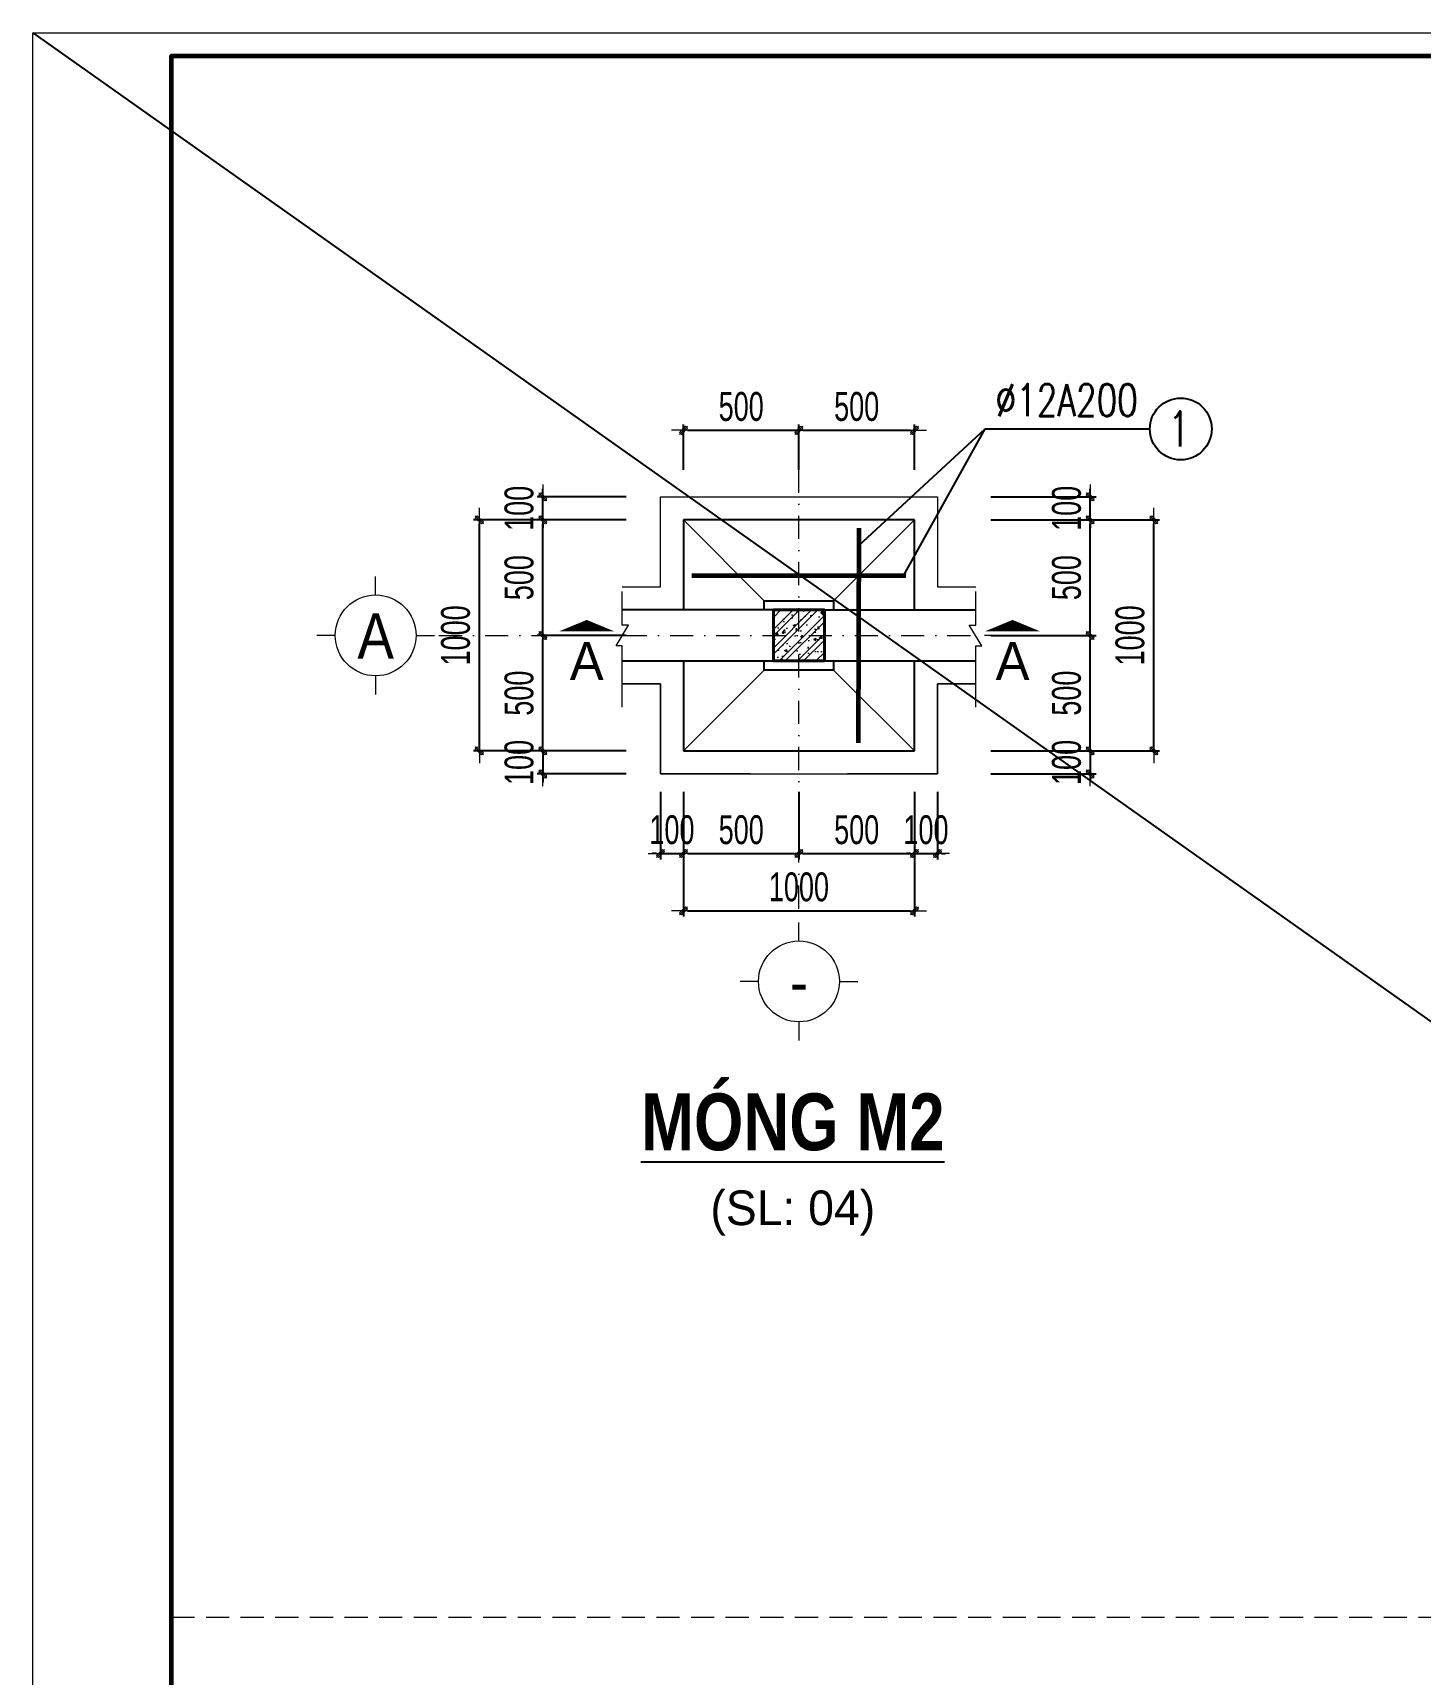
# Model space of a CAD drawing. Header units: millimetres. Extents: x -295047 to 304185, y -728047 to -308748.
# Drawn here: x -125055 to -119048, y -328779 to -321674 of the extents above; entities that cross this region are included whole.
import ezdxf
from ezdxf.enums import TextEntityAlignment as Align

# ---------------------------------------------------------------- set-up
doc = ezdxf.new("R2010")
doc.units = ezdxf.units.MM
doc.header["$MEASUREMENT"] = 0
doc.header["$PDMODE"] = 32
doc.linetypes.add('DASHDOT', pattern=[1, 0.5, -0.25, 0, -0.25])
doc.linetypes.add('HIDDEN', pattern=[0.375, 0.25, -0.125])
doc.layers.get('Defpoints').update_dxf_attribs({"color": 1})
doc.layers.add('KCS_Plotter', color=11, linetype='Continuous', plot=False)
for name, color, linetype, lineweight in [('Khungten_LCDI', 7, 'Continuous', 5), ('LC Dim', 8, 'Continuous', 18), ('LC Hatch', 252, 'Continuous', 9), ('LC ISO', 153, 'Continuous', 13), ('LC Khac', 4, 'Continuous', 9), ('LC MANH DUT', 35, 'HIDDEN', 5), ('LC Net dam2', 6, 'Continuous', 40), ('LC Net dam3', 1, 'Continuous', 60), ('LC Net manh', 219, 'Continuous', 5), ('LC Net thay', 7, 'Continuous', 25), ('LC Net truc', 79, 'DASHDOT', 13), ('LC Text1', 3, 'Continuous', 20), ('LC Text2', 7, 'Continuous', 25)]:
    doc.layers.add(name, color=color, linetype=linetype, lineweight=lineweight)
doc.styles.add('HOATBIF', font='hoatbif.shx', dxfattribs={"width": 0.7})
doc.styles.add('Khungten', font='VHAVAN.TTF', dxfattribs={"width": 0.9, "height": 5000})
doc.styles.add('LC 1', font='VHAVANB.TTF')
doc.styles.add('LC 3', font='vnsimli.shx', dxfattribs={"width": 0.75})
doc.styles.add('LC3', font='VHARIALB.TTF', dxfattribs={"width": 0.8})
doc.styles.add('Title', font='VHBLACK.TTF', dxfattribs={"width": 0.8})
doc.dimstyles.new('1-100(1-50)', dxfattribs={"dimscale": 50, "dimtxt": 2.5, "dimasz": 0.35, "dimexe": 0.5, "dimexo": 0, "dimgap": 0.8, "dimtad": 1, "dimdec": 0, "dimzin": 0, "dimdsep": 46, "dimtxsty": 'HOATBIF', "dimblk1": 'DOT', "dimblk2": 'DOT', "dimsah": 1, "dimcen": -1, "dimdle": 1, "dimclrd": 256, "dimclre": 256, "dimclrt": 4, "dimadec": 3, "dimazin": 2, "dimtfac": 0.333333, "dimtdec": 0, "dimtix": 1, "dimtmove": 2, "dimatfit": 3, "dimldrblk": 'DOT', "dimfxl": 1, "dimtvp": 0.833333, "dimtolj": 1, "dimtzin": 0, "dimarcsym": 0})

# ---------------------------------------------------------------- blocks, each defined once
blk = doc.blocks.new('lcdi fix')
at = {"layer": 'Defpoints', "lineweight": 0}
blk.add_lwpolyline([(-1200, -14850), (-1200, 14850), (40800, 14850), (40800, -14850)], close=True, dxfattribs=at)
at = {"layer": 'Khungten_LCDI', "color": 5, "lineweight": 60}
blk.add_lwpolyline([(0, -14650), (0, 14650), (40600, 14650), (40600, -14650)], close=True, dxfattribs=at)
at = {"color": 7, "style": 'Khungten', "width": 0.8}
for tag, p in [('REVISION', (39499, -10746)), ('NGAYHT', (39546, -11609))]:
    blk.add_attdef(tag, text='', height=200, dxfattribs=at).set_placement(p, align=Align.CENTER)
at = {"layer": 'LC Text1', "style": 'Title', "width": 1.485915}
for tag, p, p2 in [('TENBANVE1', (36913, -8886), (40339, -8886)), ('TENBANVE2', (36913, -9562), (40339, -9562))]:
    blk.add_attdef(tag, text='', height=250, dxfattribs=at).set_placement(p, p2, align=Align.FIT)
at = {"layer": 'LC Text1', "style": 'Title', "width": 0.7}
blk.add_attdef('SOBANVE', text='', height=250, dxfattribs=at).set_placement((39562, -13896), align=Align.CENTER)
blk = doc.blocks.new('DOT')
at = {"layer": 'LC Dim'}
blk.add_line((-3, 0), (3, 0), dxfattribs=at)
at = {"layer": 'LC Dim', "color": 4}
blk.add_line((-1, -1), (1, 1), dxfattribs=at)
blk.add_lwpolyline([(0.5, 1), (-1, -0.5), (-0.5, -1), (1, 0.5)], close=True, dxfattribs=at)
blk = doc.blocks.new('*D239')
at = {"layer": 'Defpoints', "color": 0, "ltscale": 2, "transparency": 16777216}
for p in [(-122846.6, -324282), (-122485.4, -324282), (-122485.4, -324781.9)]:
    blk.add_point(p, dxfattribs=at)
at = {"layer": 'LC Dim', "lineweight": -2, "ltscale": 2, "transparency": 16777216}
for p, q in [((-122485.4, -324282), (-122871.6, -324282)), ((-122846.6, -324764.4), (-122846.6, -324299.5)), ((-122485.4, -324781.9), (-122871.6, -324781.9))]:
    blk.add_line(p, q, dxfattribs=at)
at = {"layer": 'LC Dim', "lineweight": -2, "ltscale": 2, "transparency": 16777216, "xscale": 17.5, "yscale": 17.5, "zscale": 17.5}
for p, rotation in [((-122846.6, -324282), 90), ((-122846.6, -324781.9), 270)]:
    blk.add_blockref('DOT', p, dxfattribs=dict(at, rotation=rotation))
at = {"layer": 'LC Dim', "color": 4, "ltscale": 2, "transparency": 16777216, "insert": (-122949.1, -324532), "char_height": 125, "attachment_point": 5, "rotation": 90, "style": 'HOATBIF'}
blk.add_mtext('\\A1;500', dxfattribs=at)
blk = doc.blocks.new('_Dot')
at = {"color": 0, "linetype": 'ByBlock', "lineweight": -2}
blk.add_line((-0.5, 0), (-1, 0), dxfattribs=at)
at = {"color": 0, "linetype": 'ByBlock', "const_width": 0.5}
blk.add_lwpolyline([(-0.25, 0, 1), (0.25, 0, 1)], format="xyb", close=True, dxfattribs=at)
blk = doc.blocks.new('*D240')
at = {"layer": 'Defpoints', "color": 0, "ltscale": 2, "transparency": 16777216}
for p in [(-122846.6, -323781.9), (-122485.4, -323781.9), (-122485.4, -324282)]:
    blk.add_point(p, dxfattribs=at)
at = {"layer": 'LC Dim', "lineweight": -2, "ltscale": 2, "transparency": 16777216}
for p, q in [((-122485.4, -323781.9), (-122871.6, -323781.9)), ((-122846.6, -324264.5), (-122846.6, -323799.4)), ((-122485.4, -324282), (-122871.6, -324282))]:
    blk.add_line(p, q, dxfattribs=at)
at = {"layer": 'LC Dim', "lineweight": -2, "ltscale": 2, "transparency": 16777216, "xscale": 17.5, "yscale": 17.5, "zscale": 17.5}
for p, rotation in [((-122846.6, -323781.9), 90), ((-122846.6, -324282), 270)]:
    blk.add_blockref('DOT', p, dxfattribs=dict(at, rotation=rotation))
at = {"layer": 'LC Dim', "color": 4, "ltscale": 2, "transparency": 16777216, "insert": (-122949.1, -324032), "char_height": 125, "attachment_point": 5, "rotation": 90, "style": 'HOATBIF'}
blk.add_mtext('\\A1;500', dxfattribs=at)
blk = doc.blocks.new('*D241')
at = {"layer": 'Defpoints', "color": 0, "ltscale": 2, "transparency": 16777216}
for p in [(-122846.6, -323681.9), (-122485.4, -323681.9), (-122485.4, -323781.9)]:
    blk.add_point(p, dxfattribs=at)
at = {"layer": 'LC Dim', "lineweight": -2, "ltscale": 2, "transparency": 16777216}
for p, q in [((-122485.4, -323681.9), (-122871.6, -323681.9)), ((-122846.6, -323664.4), (-122846.6, -323646.9)), ((-122846.6, -323781.9), (-122846.6, -323681.9)), ((-122485.4, -323781.9), (-122871.6, -323781.9)), ((-122846.6, -323799.4), (-122846.6, -323816.9))]:
    blk.add_line(p, q, dxfattribs=at)
at = {"layer": 'LC Dim', "lineweight": -2, "ltscale": 2, "transparency": 16777216, "xscale": 17.5, "yscale": 17.5, "zscale": 17.5}
for p, rotation in [((-122846.6, -323681.9), 270), ((-122846.6, -323781.9), 90)]:
    blk.add_blockref('DOT', p, dxfattribs=dict(at, rotation=rotation))
at = {"layer": 'LC Dim', "color": 4, "ltscale": 2, "transparency": 16777216, "insert": (-122949.1, -323731.9), "char_height": 125, "attachment_point": 5, "rotation": 90, "style": 'HOATBIF'}
blk.add_mtext('\\A1;100', dxfattribs=at)
blk = doc.blocks.new('*D242')
at = {"layer": 'Defpoints', "color": 0, "ltscale": 2, "transparency": 16777216}
for p in [(-123121.5, -323781.9), (-122485.4, -323781.9), (-122485.4, -324781.9)]:
    blk.add_point(p, dxfattribs=at)
at = {"layer": 'LC Dim', "lineweight": -2, "ltscale": 2, "transparency": 16777216}
for p, q in [((-122485.4, -323781.9), (-123146.5, -323781.9)), ((-123121.5, -324764.4), (-123121.5, -323799.4)), ((-122485.4, -324781.9), (-123146.5, -324781.9))]:
    blk.add_line(p, q, dxfattribs=at)
at = {"layer": 'LC Dim', "lineweight": -2, "ltscale": 2, "transparency": 16777216, "xscale": 17.5, "yscale": 17.5, "zscale": 17.5}
for p, rotation in [((-123121.5, -323781.9), 90), ((-123121.5, -324781.9), 270)]:
    blk.add_blockref('DOT', p, dxfattribs=dict(at, rotation=rotation))
at = {"layer": 'LC Dim', "color": 4, "ltscale": 2, "transparency": 16777216, "insert": (-123224, -324281.9), "char_height": 125, "attachment_point": 5, "rotation": 90, "style": 'HOATBIF'}
blk.add_mtext('\\A1;1000', dxfattribs=at)
blk = doc.blocks.new('*D243')
at = {"layer": 'Defpoints', "color": 0, "ltscale": 2, "transparency": 16777216}
for p in [(-122485.4, -324781.9), (-122846.6, -324881.9), (-122485.4, -324881.9)]:
    blk.add_point(p, dxfattribs=at)
at = {"layer": 'LC Dim', "lineweight": -2, "ltscale": 2, "transparency": 16777216}
for p, q in [((-122846.6, -324764.4), (-122846.6, -324746.9)), ((-122485.4, -324781.9), (-122871.6, -324781.9)), ((-122846.6, -324781.9), (-122846.6, -324881.9)), ((-122485.4, -324881.9), (-122871.6, -324881.9)), ((-122846.6, -324899.4), (-122846.6, -324916.9))]:
    blk.add_line(p, q, dxfattribs=at)
at = {"layer": 'LC Dim', "lineweight": -2, "ltscale": 2, "transparency": 16777216, "xscale": 17.5, "yscale": 17.5, "zscale": 17.5}
for p, rotation in [((-122846.6, -324781.9), 270), ((-122846.6, -324881.9), 90)]:
    blk.add_blockref('DOT', p, dxfattribs=dict(at, rotation=rotation))
at = {"layer": 'LC Dim', "color": 4, "ltscale": 2, "transparency": 16777216, "insert": (-122949.1, -324831.9), "char_height": 125, "attachment_point": 5, "rotation": 90, "style": 'HOATBIF'}
blk.add_mtext('\\A1;100', dxfattribs=at)
blk = doc.blocks.new('*D244')
at = {"layer": 'Defpoints', "color": 0, "ltscale": 2, "transparency": 16777216}
for p in [(-120906.4, -324282), (-120476.1, -324282), (-120906.4, -324781.9)]:
    blk.add_point(p, dxfattribs=at)
at = {"layer": 'LC Dim', "lineweight": -2, "ltscale": 2, "transparency": 16777216}
for p, q in [((-120906.4, -324282), (-120451.1, -324282)), ((-120476.1, -324764.4), (-120476.1, -324299.5)), ((-120906.4, -324781.9), (-120451.1, -324781.9))]:
    blk.add_line(p, q, dxfattribs=at)
at = {"layer": 'LC Dim', "lineweight": -2, "ltscale": 2, "transparency": 16777216, "xscale": 17.5, "yscale": 17.5, "zscale": 17.5}
for p, rotation in [((-120476.1, -324282), 90), ((-120476.1, -324781.9), 270)]:
    blk.add_blockref('DOT', p, dxfattribs=dict(at, rotation=rotation))
at = {"layer": 'LC Dim', "color": 4, "ltscale": 2, "transparency": 16777216, "insert": (-120578.6, -324532), "char_height": 125, "attachment_point": 5, "rotation": 90, "style": 'HOATBIF'}
blk.add_mtext('\\A1;500', dxfattribs=at)
blk = doc.blocks.new('*D245')
at = {"layer": 'Defpoints', "color": 0, "ltscale": 2, "transparency": 16777216}
for p in [(-120906.4, -323781.9), (-120476.1, -323781.9), (-120906.4, -324282)]:
    blk.add_point(p, dxfattribs=at)
at = {"layer": 'LC Dim', "lineweight": -2, "ltscale": 2, "transparency": 16777216}
for p, q in [((-120906.4, -323781.9), (-120451.1, -323781.9)), ((-120476.1, -324264.5), (-120476.1, -323799.4)), ((-120906.4, -324282), (-120451.1, -324282))]:
    blk.add_line(p, q, dxfattribs=at)
at = {"layer": 'LC Dim', "lineweight": -2, "ltscale": 2, "transparency": 16777216, "xscale": 17.5, "yscale": 17.5, "zscale": 17.5}
for p, rotation in [((-120476.1, -323781.9), 90), ((-120476.1, -324282), 270)]:
    blk.add_blockref('DOT', p, dxfattribs=dict(at, rotation=rotation))
at = {"layer": 'LC Dim', "color": 4, "ltscale": 2, "transparency": 16777216, "insert": (-120578.6, -324032), "char_height": 125, "attachment_point": 5, "rotation": 90, "style": 'HOATBIF'}
blk.add_mtext('\\A1;500', dxfattribs=at)
blk = doc.blocks.new('*D246')
at = {"layer": 'Defpoints', "color": 0, "ltscale": 2, "transparency": 16777216}
for p in [(-120906.4, -323681.9), (-120476.1, -323681.9), (-120906.4, -323781.9)]:
    blk.add_point(p, dxfattribs=at)
at = {"layer": 'LC Dim', "lineweight": -2, "ltscale": 2, "transparency": 16777216}
for p, q in [((-120906.4, -323681.9), (-120451.1, -323681.9)), ((-120476.1, -323664.4), (-120476.1, -323646.9)), ((-120476.1, -323781.9), (-120476.1, -323681.9)), ((-120906.4, -323781.9), (-120451.1, -323781.9)), ((-120476.1, -323799.4), (-120476.1, -323816.9))]:
    blk.add_line(p, q, dxfattribs=at)
at = {"layer": 'LC Dim', "lineweight": -2, "ltscale": 2, "transparency": 16777216, "xscale": 17.5, "yscale": 17.5, "zscale": 17.5}
for p, rotation in [((-120476.1, -323681.9), 270), ((-120476.1, -323781.9), 90)]:
    blk.add_blockref('DOT', p, dxfattribs=dict(at, rotation=rotation))
at = {"layer": 'LC Dim', "color": 4, "ltscale": 2, "transparency": 16777216, "insert": (-120578.6, -323731.9), "char_height": 125, "attachment_point": 5, "rotation": 90, "style": 'HOATBIF'}
blk.add_mtext('\\A1;100', dxfattribs=at)
blk = doc.blocks.new('*D247')
at = {"layer": 'Defpoints', "color": 0, "ltscale": 2, "transparency": 16777216}
for p in [(-120906.4, -323781.9), (-120201.3, -323781.9), (-120906.4, -324781.9)]:
    blk.add_point(p, dxfattribs=at)
at = {"layer": 'LC Dim', "lineweight": -2, "ltscale": 2, "transparency": 16777216}
for p, q in [((-120906.4, -323781.9), (-120176.3, -323781.9)), ((-120201.3, -324764.4), (-120201.3, -323799.4)), ((-120906.4, -324781.9), (-120176.3, -324781.9))]:
    blk.add_line(p, q, dxfattribs=at)
at = {"layer": 'LC Dim', "lineweight": -2, "ltscale": 2, "transparency": 16777216, "xscale": 17.5, "yscale": 17.5, "zscale": 17.5}
for p, rotation in [((-120201.3, -323781.9), 90), ((-120201.3, -324781.9), 270)]:
    blk.add_blockref('DOT', p, dxfattribs=dict(at, rotation=rotation))
at = {"layer": 'LC Dim', "color": 4, "ltscale": 2, "transparency": 16777216, "insert": (-120303.8, -324281.9), "char_height": 125, "attachment_point": 5, "rotation": 90, "style": 'HOATBIF'}
blk.add_mtext('\\A1;1000', dxfattribs=at)
blk = doc.blocks.new('*D248')
at = {"layer": 'Defpoints', "color": 0, "ltscale": 2, "transparency": 16777216}
for p in [(-120906.4, -324781.9), (-120906.4, -324881.9), (-120476.1, -324881.9)]:
    blk.add_point(p, dxfattribs=at)
at = {"layer": 'LC Dim', "lineweight": -2, "ltscale": 2, "transparency": 16777216}
for p, q in [((-120476.1, -324764.4), (-120476.1, -324746.9)), ((-120906.4, -324781.9), (-120451.1, -324781.9)), ((-120476.1, -324781.9), (-120476.1, -324881.9)), ((-120906.4, -324881.9), (-120451.1, -324881.9)), ((-120476.1, -324899.4), (-120476.1, -324916.9))]:
    blk.add_line(p, q, dxfattribs=at)
at = {"layer": 'LC Dim', "lineweight": -2, "ltscale": 2, "transparency": 16777216, "xscale": 17.5, "yscale": 17.5, "zscale": 17.5}
for p, rotation in [((-120476.1, -324781.9), 270), ((-120476.1, -324881.9), 90)]:
    blk.add_blockref('DOT', p, dxfattribs=dict(at, rotation=rotation))
at = {"layer": 'LC Dim', "color": 4, "ltscale": 2, "transparency": 16777216, "insert": (-120578.6, -324831.9), "char_height": 125, "attachment_point": 5, "rotation": 90, "style": 'HOATBIF'}
blk.add_mtext('\\A1;100', dxfattribs=at)
blk = doc.blocks.new('*D249')
at = {"layer": 'Defpoints', "color": 0, "ltscale": 2, "transparency": 16777216}
for p in [(-122337.6, -324959.1), (-122237.6, -324959.1), (-122237.6, -325226.4)]:
    blk.add_point(p, dxfattribs=at)
at = {"layer": 'LC Dim', "lineweight": -2, "ltscale": 2, "transparency": 16777216}
for p, q in [((-122337.6, -324959.1), (-122337.6, -325251.4)), ((-122237.6, -324959.1), (-122237.6, -325251.4)), ((-122355.1, -325226.4), (-122372.6, -325226.4)), ((-122337.6, -325226.4), (-122237.6, -325226.4)), ((-122220.1, -325226.4), (-122202.6, -325226.4))]:
    blk.add_line(p, q, dxfattribs=at)
at = {"layer": 'LC Dim', "lineweight": -2, "ltscale": 2, "transparency": 16777216, "xscale": 17.5, "yscale": 17.5, "zscale": 17.5}
blk.add_blockref('DOT', (-122337.6, -325226.4), dxfattribs=at)
at = {"layer": 'LC Dim', "lineweight": -2, "ltscale": 2, "transparency": 16777216, "xscale": 17.5, "yscale": 17.5, "zscale": 17.5, "rotation": 180}
blk.add_blockref('DOT', (-122237.6, -325226.4), dxfattribs=at)
at = {"layer": 'LC Dim', "color": 4, "ltscale": 2, "transparency": 16777216, "insert": (-122287.6, -325123.9), "char_height": 125, "attachment_point": 5, "style": 'HOATBIF'}
blk.add_mtext('\\A1;100', dxfattribs=at)
blk = doc.blocks.new('*D250')
at = {"layer": 'Defpoints', "color": 0, "ltscale": 2, "transparency": 16777216}
for p in [(-122237.6, -324959.1), (-121737.6, -324959.1), (-121737.6, -325226.4)]:
    blk.add_point(p, dxfattribs=at)
at = {"layer": 'LC Dim', "lineweight": -2, "ltscale": 2, "transparency": 16777216}
for p, q in [((-122237.6, -324959.1), (-122237.6, -325251.4)), ((-121737.6, -324959.1), (-121737.6, -325251.4)), ((-122220.1, -325226.4), (-121755.1, -325226.4))]:
    blk.add_line(p, q, dxfattribs=at)
at = {"layer": 'LC Dim', "lineweight": -2, "ltscale": 2, "transparency": 16777216, "xscale": 17.5, "yscale": 17.5, "zscale": 17.5, "rotation": 180}
blk.add_blockref('DOT', (-122237.6, -325226.4), dxfattribs=at)
at = {"layer": 'LC Dim', "lineweight": -2, "ltscale": 2, "transparency": 16777216, "xscale": 17.5, "yscale": 17.5, "zscale": 17.5}
blk.add_blockref('DOT', (-121737.6, -325226.4), dxfattribs=at)
at = {"layer": 'LC Dim', "color": 4, "ltscale": 2, "transparency": 16777216, "insert": (-121987.6, -325123.9), "char_height": 125, "attachment_point": 5, "style": 'HOATBIF'}
blk.add_mtext('\\A1;500', dxfattribs=at)
blk = doc.blocks.new('*D251')
at = {"layer": 'Defpoints', "color": 0, "ltscale": 2, "transparency": 16777216}
for p in [(-121237.6, -324959.1), (-121137.6, -324959.1), (-121137.6, -325226.4)]:
    blk.add_point(p, dxfattribs=at)
at = {"layer": 'LC Dim', "lineweight": -2, "ltscale": 2, "transparency": 16777216}
for p, q in [((-121237.6, -324959.1), (-121237.6, -325251.4)), ((-121137.6, -324959.1), (-121137.6, -325251.4)), ((-121255.1, -325226.4), (-121272.6, -325226.4)), ((-121237.6, -325226.4), (-121137.6, -325226.4)), ((-121120.1, -325226.4), (-121102.6, -325226.4))]:
    blk.add_line(p, q, dxfattribs=at)
at = {"layer": 'LC Dim', "lineweight": -2, "ltscale": 2, "transparency": 16777216, "xscale": 17.5, "yscale": 17.5, "zscale": 17.5}
blk.add_blockref('DOT', (-121237.6, -325226.4), dxfattribs=at)
at = {"layer": 'LC Dim', "lineweight": -2, "ltscale": 2, "transparency": 16777216, "xscale": 17.5, "yscale": 17.5, "zscale": 17.5, "rotation": 180}
blk.add_blockref('DOT', (-121137.6, -325226.4), dxfattribs=at)
at = {"layer": 'LC Dim', "color": 4, "ltscale": 2, "transparency": 16777216, "insert": (-121187.6, -325123.9), "char_height": 125, "attachment_point": 5, "style": 'HOATBIF'}
blk.add_mtext('\\A1;100', dxfattribs=at)
blk = doc.blocks.new('*D252')
at = {"layer": 'Defpoints', "color": 0, "ltscale": 2, "transparency": 16777216}
for p in [(-121737.6, -324959.1), (-121237.6, -324959.1), (-121237.6, -325226.4)]:
    blk.add_point(p, dxfattribs=at)
at = {"layer": 'LC Dim', "lineweight": -2, "ltscale": 2, "transparency": 16777216}
for p, q in [((-121737.6, -324959.1), (-121737.6, -325251.4)), ((-121237.6, -324959.1), (-121237.6, -325251.4)), ((-121720.1, -325226.4), (-121255.1, -325226.4))]:
    blk.add_line(p, q, dxfattribs=at)
at = {"layer": 'LC Dim', "lineweight": -2, "ltscale": 2, "transparency": 16777216, "xscale": 17.5, "yscale": 17.5, "zscale": 17.5, "rotation": 180}
blk.add_blockref('DOT', (-121737.6, -325226.4), dxfattribs=at)
at = {"layer": 'LC Dim', "lineweight": -2, "ltscale": 2, "transparency": 16777216, "xscale": 17.5, "yscale": 17.5, "zscale": 17.5}
blk.add_blockref('DOT', (-121237.6, -325226.4), dxfattribs=at)
at = {"layer": 'LC Dim', "color": 4, "ltscale": 2, "transparency": 16777216, "insert": (-121487.6, -325123.9), "char_height": 125, "attachment_point": 5, "style": 'HOATBIF'}
blk.add_mtext('\\A1;500', dxfattribs=at)
blk = doc.blocks.new('*D253')
at = {"layer": 'Defpoints', "color": 0, "ltscale": 2, "transparency": 16777216}
for p in [(-122237.6, -324959.1), (-121237.6, -324959.1), (-121237.6, -325473.8)]:
    blk.add_point(p, dxfattribs=at)
at = {"layer": 'LC Dim', "lineweight": -2, "ltscale": 2, "transparency": 16777216}
for p, q in [((-122237.6, -324959.1), (-122237.6, -325498.8)), ((-121237.6, -324959.1), (-121237.6, -325498.8)), ((-122220.1, -325473.8), (-121255.1, -325473.8))]:
    blk.add_line(p, q, dxfattribs=at)
at = {"layer": 'LC Dim', "lineweight": -2, "ltscale": 2, "transparency": 16777216, "xscale": 17.5, "yscale": 17.5, "zscale": 17.5, "rotation": 180}
blk.add_blockref('DOT', (-122237.6, -325473.8), dxfattribs=at)
at = {"layer": 'LC Dim', "lineweight": -2, "ltscale": 2, "transparency": 16777216, "xscale": 17.5, "yscale": 17.5, "zscale": 17.5}
blk.add_blockref('DOT', (-121237.6, -325473.8), dxfattribs=at)
at = {"layer": 'LC Dim', "color": 4, "ltscale": 2, "transparency": 16777216, "insert": (-121737.6, -325371.3), "char_height": 125, "attachment_point": 5, "style": 'HOATBIF'}
blk.add_mtext('\\A1;1000', dxfattribs=at)
blk = doc.blocks.new('TTRUC')
at = {"layer": 'LC ISO'}
for p, q in [((0, 6.95), (0, 10.13)), ((-6.95, 0), (-10.13, 0)), ((6.95, 0), (10.13, 0)), ((0, -6.95), (0, -10.13))]:
    blk.add_line(p, q, dxfattribs=at)
at = {"layer": 'LC Net manh'}
blk.add_circle((0, 0), 6.95, dxfattribs=at)
blk = doc.blocks.new('TIEUDE1')
at = {"layer": 'LC Text2', "color": 7, "style": 'LC 1'}
blk.add_attdef('TIªU§Ò', text='', height=5, dxfattribs=at).set_placement((0, 0), align=Align.BOTTOM_CENTER)
blk.add_attdef('TL', text='', height=3, dxfattribs=at).set_placement((0, -2), align=Align.TOP_CENTER)
blk = doc.blocks.new('*D298')
at = {"layer": 'Defpoints', "color": 0, "ltscale": 2, "transparency": 16777216}
for p in [(-121737.6, -323394.2), (-122237.6, -323565.2), (-121737.6, -323565.2)]:
    blk.add_point(p, dxfattribs=at)
at = {"layer": 'LC Dim', "lineweight": -2, "ltscale": 2, "transparency": 16777216}
for p, q in [((-122237.6, -323565.2), (-122237.6, -323369.2)), ((-122220.1, -323394.2), (-121755.1, -323394.2)), ((-121737.6, -323565.2), (-121737.6, -323369.2))]:
    blk.add_line(p, q, dxfattribs=at)
at = {"layer": 'LC Dim', "lineweight": -2, "ltscale": 2, "transparency": 16777216, "xscale": 17.5, "yscale": 17.5, "zscale": 17.5, "rotation": 180}
blk.add_blockref('DOT', (-122237.6, -323394.2), dxfattribs=at)
at = {"layer": 'LC Dim', "lineweight": -2, "ltscale": 2, "transparency": 16777216, "xscale": 17.5, "yscale": 17.5, "zscale": 17.5}
blk.add_blockref('DOT', (-121737.6, -323394.2), dxfattribs=at)
at = {"layer": 'LC Dim', "color": 4, "ltscale": 2, "transparency": 16777216, "insert": (-121987.6, -323291.7), "char_height": 125, "attachment_point": 5, "style": 'HOATBIF'}
blk.add_mtext('\\A1;500', dxfattribs=at)
blk = doc.blocks.new('*D299')
at = {"layer": 'Defpoints', "color": 0, "ltscale": 2, "transparency": 16777216}
for p in [(-121237.6, -323394.2), (-121737.6, -323565.2), (-121237.6, -323565.2)]:
    blk.add_point(p, dxfattribs=at)
at = {"layer": 'LC Dim', "lineweight": -2, "ltscale": 2, "transparency": 16777216}
for p, q in [((-121737.6, -323565.2), (-121737.6, -323369.2)), ((-121720.1, -323394.2), (-121255.1, -323394.2)), ((-121237.6, -323565.2), (-121237.6, -323369.2))]:
    blk.add_line(p, q, dxfattribs=at)
at = {"layer": 'LC Dim', "lineweight": -2, "ltscale": 2, "transparency": 16777216, "xscale": 17.5, "yscale": 17.5, "zscale": 17.5, "rotation": 180}
blk.add_blockref('DOT', (-121737.6, -323394.2), dxfattribs=at)
at = {"layer": 'LC Dim', "lineweight": -2, "ltscale": 2, "transparency": 16777216, "xscale": 17.5, "yscale": 17.5, "zscale": 17.5}
blk.add_blockref('DOT', (-121237.6, -323394.2), dxfattribs=at)
at = {"layer": 'LC Dim', "color": 4, "ltscale": 2, "transparency": 16777216, "insert": (-121487.6, -323291.7), "char_height": 125, "attachment_point": 5, "style": 'HOATBIF'}
blk.add_mtext('\\A1;500', dxfattribs=at)

msp = doc.modelspace()

# ---------------------------------------------------------------- hatches: boundary and pattern name
at = {"layer": 'LC Hatch', "ltscale": 2}
h = msp.add_hatch(dxfattribs=at)
h.set_pattern_fill('BTCT', color=256, scale=15, style=0)
h.set_pattern_definition([(50, (-46931.04, -228816.74), (107.58903, -9.41282), [11.25, -123.75]), (355, (-46931.04, -228816.74), (-20.8127, 112.82882), [9, -99]), (100.4514, (-46922.07, -228817.52), (86.77641, 103.41593), [9.56103, -105.17132]), (46.1842, (-46931.04, -228786.74), (160.08616, -24.82785), [16.875, -185.625]), (96.6356, (-46917.7, -228788.8), (140.1994, 146.11768), [14.34154, -157.75695]), (351.1842, (-46931.04, -228786.74), (140.1993, 146.1178), [13.5, -148.5]), (21, (-46916.04, -228794.24), (89.53606, -60.392834), [11.25, -123.75]), (326, (-46916.04, -228794.24), (36.4973, 108.77251), [9, -99]), (71.4514, (-46908.58, -228799.27), (126.03339, 48.379575), [9.56103, -105.17132]), (37.5, (-46931.04, -228816.74), (1.823978, 49.934078), [0, -97.8, 0, -100.5, 0, -99.375]), (7.5, (-46931.04, -228816.74), (39.46043, 59.161757), [0, -57.3, 0, -95.55, 0, -37.875]), (327.5, (-46964.49, -228816.74), (80.073365, -3.383231), [0, -37.5, 0, -117, 0, -155.25]), (317.5, (-46979.49, -228816.74), (87.477925, 15.015747), [0, -48.75, 0, -77.7, 0, -110.25]), (45, (-46931.04, -228816.74), (-39.774756, 39.774756), []), (45, (-46904.52, -228816.74), (-39.774756, 39.774756), [])])
h.paths.add_polyline_path([(-121847.6, -324171.9), (-121627.6, -324171.9), (-121627.6, -324391.9), (-121847.6, -324391.9)])

# ---------------------------------------------------------------- linework, layer by layer
at = {"layer": 'KCS_Plotter', "ltscale": 2}
msp.add_line((-125055, -321673.5), (-104055, -336523.5), dxfattribs=at)
at = {"layer": 'LC Khac', "color": 1, "ltscale": 2}
for p, q in [((-122535.2, -324282), (-122777.9, -324282)), ((-120691.2, -324282), (-120934, -324282))]:
    msp.add_line(p, q, dxfattribs=at)
for points in [[(-122656.6, -324215, 0, 235.7, 0), (-122656.6, -324263.7, 137.5, 137.5, 0)], [(-120812.6, -324215, 0, 235.7, 0), (-120812.6, -324263.7, 137.5, 137.5, 0)]]:
    msp.add_lwpolyline(points, format="xyseb", dxfattribs=at)
at = {"layer": 'LC MANH DUT', "ltscale": 400}
msp.add_line((-124455, -328531.5), (-106155, -328531.5), dxfattribs=at)
at = {"layer": 'LC Net dam2', "ltscale": 2}
msp.add_lwpolyline([(-121627.6, -324302.2), (-121627.6, -324171.9), (-121847.6, -324171.9), (-121847.6, -324391.9), (-121627.6, -324391.9), (-121627.6, -324302.2)], dxfattribs=at)
at = {"layer": 'LC Net dam3'}
for p, q in [((-121480.1, -324746.4), (-121477.4, -323817.5)), ((-121274.3, -324024.7), (-122200.8, -324024.7))]:
    msp.add_line(p, q, dxfattribs=at)
at = {"layer": 'LC Net manh', "ltscale": 2}
for p, q in [((-121887.6, -324131.9), (-122237.6, -323781.9)), ((-121587.6, -324131.9), (-121237.6, -323781.9)), ((-121887.6, -324431.9), (-122237.6, -324781.9)), ((-121587.6, -324431.9), (-121237.6, -324781.9))]:
    msp.add_line(p, q, dxfattribs=at)
for points in [[(-122502.9, -324071.9), (-122337.6, -324071.9), (-122337.6, -323681.9), (-121137.6, -323681.9), (-121137.6, -324071.9), (-120972.3, -324071.9)], [(-122502.9, -324592.5), (-122502.9, -324327), (-122528.8, -324327), (-122475.2, -324237), (-122502.9, -324237), (-122502.9, -324092.5)], [(-120972.3, -324592.5), (-120972.3, -324327), (-120946.4, -324327), (-121000, -324237), (-120972.3, -324237), (-120972.3, -324092.5)], [(-121947.6, -324881.9), (-122337.6, -324881.9), (-122337.6, -324491.9), (-122502.9, -324491.9)], [(-122502.9, -324491.9), (-122337.6, -324491.9), (-122337.6, -324881.9), (-121137.6, -324881.9), (-121137.6, -324491.9), (-120972.3, -324491.9)], [(-120972.3, -324491.9), (-121137.6, -324491.9), (-121137.6, -324881.9), (-121527.6, -324881.9)]]:
    msp.add_lwpolyline(points, dxfattribs=at)
at = {"layer": 'LC Net thay', "ltscale": 2}
for p, q in [((-121237.6, -323781.9), (-122237.6, -323781.9)), ((-122237.6, -323781.9), (-122237.6, -324171.9)), ((-121237.6, -323781.9), (-121627.6, -323781.9)), ((-121237.6, -324171.9), (-121237.6, -323781.9)), ((-122237.6, -324391.9), (-122237.6, -324781.9)), ((-121237.6, -324781.9), (-121237.6, -324391.9)), ((-122237.6, -324781.9), (-121237.6, -324781.9))]:
    msp.add_line(p, q, dxfattribs=at)
at = {"layer": 'LC Net thay'}
for p, q in [((-121847.6, -324171.9), (-122502.9, -324171.9)), ((-121627.6, -324171.9), (-120972.3, -324171.9)), ((-122502.9, -324391.9), (-120972.3, -324391.9)), ((-121887.6, -324431.9), (-121887.6, -324391.9)), ((-121587.6, -324391.9), (-121587.6, -324431.9)), ((-121587.6, -324431.9), (-121887.6, -324431.9))]:
    msp.add_line(p, q, dxfattribs=at)
msp.add_lwpolyline([(-121887.6, -324171.9), (-121887.6, -324131.9), (-121587.6, -324131.9), (-121587.6, -324171.9)], dxfattribs=at)
at = {"layer": 'LC Net truc', "ltscale": 200}
for p, q in [((-121737.6, -325465.3), (-121737.6, -323563)), ((-123296.3, -324281.9), (-120973.2, -324281.9))]:
    msp.add_line(p, q, dxfattribs=at)
at = {"layer": 'LC Text2', "ltscale": 100}
msp.add_circle((-120084.2, -323388.3), 133.8, dxfattribs=at)

# ---------------------------------------------------------------- block references
at = {"layer": 'LC ISO', "xscale": 25.19610424696835, "yscale": 25.19610424696835, "zscale": 25.19610424696835}
for p in [(-123570.5, -324281.9), (-121737.6, -325779.7)]:
    msp.add_blockref('TTRUC', p, dxfattribs=at)
at = {"layer": 'LC Net thay', "xscale": 0.5000000000000013, "yscale": 0.5000000000000013, "zscale": 0.5000000000000013}
msp.add_blockref('lcdi fix', (-124455, -329098.5), dxfattribs=at)
at = {"layer": 'LC Text2'}
ref = msp.add_blockref('TIEUDE1', (-121764.3, -326584.8), dxfattribs=dict(at, xscale=50.00000000009664, yscale=50.00000000009664, zscale=50.00000000009664))
ref.add_attrib('TIªU§Ò', '%%Umãng m2', dxfattribs={"color": 7, "height": 246.22, "style": 'LC3', "width": 0.8}).set_placement((-121764.3, -326584.8), align=Align.BOTTOM_CENTER)
ref.add_attrib('TL', '(sl: 04)', dxfattribs={"color": 7, "height": 150, "style": 'LC 1'}).set_placement((-121764.3, -326684.8), align=Align.TOP_CENTER)

# ---------------------------------------------------------------- texts
at = {"ltscale": 2, "style": 'LC 1'}
for p in [(-122656.6, -324393.1), (-120812.6, -324393.1)]:
    msp.add_attdef('A', text='B', height=165, dxfattribs=at).set_placement(p, align=Align.MIDDLE_CENTER)
at = {"layer": 'LC Text1', "ltscale": 0.2, "style": 'LC 1', "width": 0.9}
for s, p in [('a', (-123570.5, -324442.4)), ('-', (-121737.6, -325940.2))]:
    msp.add_text(s, height=197.3, dxfattribs=at).set_placement(p, align=Align.BOTTOM_CENTER)
at = {"layer": 'LC Text2', "linetype": 'ByBlock', "style": 'LC 3', "width": 0.75}
msp.add_text('%%C12A200', height=138.89, dxfattribs=at).set_placement((-120886.3, -323332.9))
at = {"layer": 'LC Text2', "ltscale": 100, "style": 'LC 3', "width": 0.75}
msp.add_text('1', height=152.8, dxfattribs=at).set_placement((-120091.8, -323388.3), align=Align.MIDDLE_CENTER)

# ---------------------------------------------------------------- dimensions: what is measured, and where the dimension line sits
at = {"layer": 'LC Dim', "ltscale": 2}
for base, p1, p2, picture, middle in [((-121737.6, -323394.2), (-122237.6, -323565.2), (-121737.6, -323565.2), '*D298', (-121987.6, -323291.7)), ((-121237.6, -323394.2), (-121737.6, -323565.2), (-121237.6, -323565.2), '*D299', (-121487.6, -323291.7)), ((-122237.6, -325226.4), (-122337.6, -324959.1), (-122237.6, -324959.1), '*D249', (-122287.6, -325123.9)), ((-121737.6, -325226.4), (-122237.6, -324959.1), (-121737.6, -324959.1), '*D250', (-121987.6, -325123.9)), ((-121237.6, -325473.8), (-122237.6, -324959.1), (-121237.6, -324959.1), '*D253', (-121737.6, -325371.3)), ((-121237.6, -325226.4), (-121737.6, -324959.1), (-121237.6, -324959.1), '*D252', (-121487.6, -325123.9)), ((-121137.6, -325226.4), (-121237.6, -324959.1), (-121137.6, -324959.1), '*D251', (-121187.6, -325123.9))]:
    dim = msp.add_linear_dim(base=base, p1=p1, p2=p2, dimstyle='1-100(1-50)', dxfattribs=at)
    dim.commit()
    dim.dimension.update_dxf_attribs({"geometry": picture, "text_midpoint": middle})
for base, p1, p2, angle, picture, middle in [((-122846.6, -323681.9), (-122485.4, -323781.9), (-122485.4, -323681.9), 90, '*D241', (-122949.1, -323731.9)), ((-120476.1, -323681.9), (-120906.4, -323781.9), (-120906.4, -323681.9), 90, '*D246', (-120578.6, -323731.9)), ((-123121.5, -323781.9), (-122485.4, -324781.9), (-122485.4, -323781.9), 90, '*D242', (-123224, -324281.9)), ((-122846.6, -323781.9), (-122485.4, -324282), (-122485.4, -323781.9), 90, '*D240', (-122949.1, -324032)), ((-120476.1, -323781.9), (-120906.4, -324282), (-120906.4, -323781.9), 90, '*D245', (-120578.6, -324032)), ((-120201.3, -323781.9), (-120906.4, -324781.9), (-120906.4, -323781.9), 90, '*D247', (-120303.8, -324281.9)), ((-122846.6, -324282), (-122485.4, -324781.9), (-122485.4, -324282), 90, '*D239', (-122949.1, -324532)), ((-120476.1, -324282), (-120906.4, -324781.9), (-120906.4, -324282), 90, '*D244', (-120578.6, -324532)), ((-122846.6, -324881.9), (-122485.4, -324781.9), (-122485.4, -324881.9), 270, '*D243', (-122949.1, -324831.9)), ((-120476.1, -324881.9), (-120906.4, -324781.9), (-120906.4, -324881.9), 270, '*D248', (-120578.6, -324831.9))]:
    dim = msp.add_linear_dim(base=base, p1=p1, p2=p2, angle=angle, dimstyle='1-100(1-50)', dxfattribs=at)
    dim.commit()
    dim.dimension.update_dxf_attribs({"geometry": picture, "text_midpoint": middle})

# ---------------------------------------------------------------- leaders
for points in [[(-121477.6, -323893.4), (-120931.4, -323388.3), (-120218, -323388.3)], [(-121285.2, -324024.7), (-120931.4, -323388.3), (-120218, -323388.3)]]:
    msp.add_leader(points, dimstyle='1-100(1-50)', dxfattribs=at)

doc.saveas('drawing.dxf')
